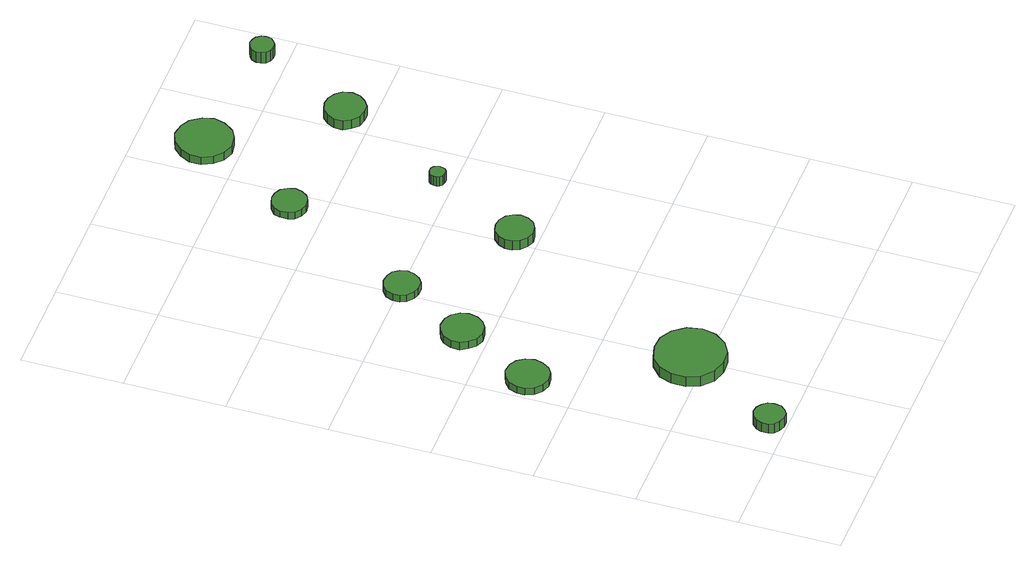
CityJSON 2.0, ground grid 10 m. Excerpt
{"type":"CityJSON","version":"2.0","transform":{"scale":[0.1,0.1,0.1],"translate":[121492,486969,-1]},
"CityObjects":{
"tree1":{"type":"SolitaryVegetationObject","attributes":{"function":"something"},"geometry":[{"type":"MultiSurface","lod":"1","boundaries":[[[0,1,2,3,4,5,6,7,8,9,10,11,12,13,14]],[[15,16,17,18,19,20,21,22,23,24,25,26,27,28,29]],[[0,29,28,1]],[[1,28,27,2]],[[2,27,26,3]],[[3,26,25,4]],[[4,25,24,5]],[[5,24,23,6]],[[6,23,22,7]],[[7,22,21,8]],[[8,21,20,9]],[[9,20,19,10]],[[10,19,18,11]],[[11,18,17,12]],[[12,17,16,13]],[[13,16,15,14]],[[14,15,29,0]]]}]},
"tree2":{"type":"SolitaryVegetationObject","attributes":{"function":"something"},"geometry":[{"type":"MultiSurface","lod":"1","boundaries":[[[30,31,32,33,34,35,36,37,38,39,40,41,42,43,44]],[[45,46,47,48,49,50,51,52,53,54,55,56,57,58,59]],[[30,59,58,31]],[[31,58,57,32]],[[32,57,56,33]],[[33,56,55,34]],[[34,55,54,35]],[[35,54,53,36]],[[36,53,52,37]],[[37,52,51,38]],[[38,51,50,39]],[[39,50,49,40]],[[40,49,48,41]],[[41,48,47,42]],[[42,47,46,43]],[[43,46,45,44]],[[44,45,59,30]]]}]},
"tree3":{"type":"SolitaryVegetationObject","attributes":{"function":"something"},"geometry":[{"type":"MultiSurface","lod":"1","boundaries":[[[60,61,62,63,64,65,66,67,68,69,70,71,72,73,74]],[[75,76,77,78,79,80,81,82,83,84,85,86,87,88,89]],[[60,89,88,61]],[[61,88,87,62]],[[62,87,86,63]],[[63,86,85,64]],[[64,85,84,65]],[[65,84,83,66]],[[66,83,82,67]],[[67,82,81,68]],[[68,81,80,69]],[[69,80,79,70]],[[70,79,78,71]],[[71,78,77,72]],[[72,77,76,73]],[[73,76,75,74]],[[74,75,89,60]]]}]},
"tree4":{"type":"SolitaryVegetationObject","attributes":{"function":"something"},"geometry":[{"type":"MultiSurface","lod":"1","boundaries":[[[90,91,92,93,94,95,96,97,98,99,100,101,102,103,104]],[[105,106,107,108,109,110,111,112,113,114,115,116,117,118,119]],[[90,119,118,91]],[[91,118,117,92]],[[92,117,116,93]],[[93,116,115,94]],[[94,115,114,95]],[[95,114,113,96]],[[96,113,112,97]],[[97,112,111,98]],[[98,111,110,99]],[[99,110,109,100]],[[100,109,108,101]],[[101,108,107,102]],[[102,107,106,103]],[[103,106,105,104]],[[104,105,119,90]]]}]},
"tree5":{"type":"SolitaryVegetationObject","attributes":{"function":"something"},"geometry":[{"type":"MultiSurface","lod":"1","boundaries":[[[120,121,122,123,124,125,126,127,128,129,130,131,132,133,134]],[[135,136,137,138,139,140,141,142,143,144,145,146,147,148,149]],[[120,149,148,121]],[[121,148,147,122]],[[122,147,146,123]],[[123,146,145,124]],[[124,145,144,125]],[[125,144,143,126]],[[126,143,142,127]],[[127,142,141,128]],[[128,141,140,129]],[[129,140,139,130]],[[130,139,138,131]],[[131,138,137,132]],[[132,137,136,133]],[[133,136,135,134]],[[134,135,149,120]]]}]},
"tree6":{"type":"SolitaryVegetationObject","attributes":{"function":"something"},"geometry":[{"type":"MultiSurface","lod":"1","boundaries":[[[150,151,152,153,154,155,156,157,158,159,160,161,162,163,164]],[[165,166,167,168,169,170,171,172,173,174,175,176,177,178,179]],[[150,179,178,151]],[[151,178,177,152]],[[152,177,176,153]],[[153,176,175,154]],[[154,175,174,155]],[[155,174,173,156]],[[156,173,172,157]],[[157,172,171,158]],[[158,171,170,159]],[[159,170,169,160]],[[160,169,168,161]],[[161,168,167,162]],[[162,167,166,163]],[[163,166,165,164]],[[164,165,179,150]]]}]},
"tree7":{"type":"SolitaryVegetationObject","attributes":{"function":"something"},"geometry":[{"type":"MultiSurface","lod":"1","boundaries":[[[180,181,182,183,184,185,186,187,188,189,190,191,192,193,194]],[[195,196,197,198,199,200,201,202,203,204,205,206,207,208,209]],[[180,209,208,181]],[[181,208,207,182]],[[182,207,206,183]],[[183,206,205,184]],[[184,205,204,185]],[[185,204,203,186]],[[186,203,202,187]],[[187,202,201,188]],[[188,201,200,189]],[[189,200,199,190]],[[190,199,198,191]],[[191,198,197,192]],[[192,197,196,193]],[[193,196,195,194]],[[194,195,209,180]]]}]},
"tree8":{"type":"SolitaryVegetationObject","attributes":{"function":"something"},"geometry":[{"type":"MultiSurface","lod":"1","boundaries":[[[210,211,212,213,214,215,216,217,218,219,220,221,222,223,224]],[[225,226,227,228,229,230,231,232,233,234,235,236,237,238,239]],[[210,239,238,211]],[[211,238,237,212]],[[212,237,236,213]],[[213,236,235,214]],[[214,235,234,215]],[[215,234,233,216]],[[216,233,232,217]],[[217,232,231,218]],[[218,231,230,219]],[[219,230,229,220]],[[220,229,228,221]],[[221,228,227,222]],[[222,227,226,223]],[[223,226,225,224]],[[224,225,239,210]]]}]},
"tree9":{"type":"SolitaryVegetationObject","attributes":{"function":"something"},"geometry":[{"type":"MultiSurface","lod":"1","boundaries":[[[240,241,242,243,244,245,246,247,248,249,250,251,252,253,254]],[[255,256,257,258,259,260,261,262,263,264,265,266,267,268,269]],[[240,269,268,241]],[[241,268,267,242]],[[242,267,266,243]],[[243,266,265,244]],[[244,265,264,245]],[[245,264,263,246]],[[246,263,262,247]],[[247,262,261,248]],[[248,261,260,249]],[[249,260,259,250]],[[250,259,258,251]],[[251,258,257,252]],[[252,257,256,253]],[[253,256,255,254]],[[254,255,269,240]]]}]},
"tree10":{"type":"SolitaryVegetationObject","attributes":{"function":"something"},"geometry":[{"type":"MultiSurface","lod":"1","boundaries":[[[270,271,272,273,274,275,276,277,278,279,280,281,282,283,284]],[[285,286,287,288,289,290,291,292,293,294,295,296,297,298,299]],[[270,299,298,271]],[[271,298,297,272]],[[272,297,296,273]],[[273,296,295,274]],[[274,295,294,275]],[[275,294,293,276]],[[276,293,292,277]],[[277,292,291,278]],[[278,291,290,279]],[[279,290,289,280]],[[280,289,288,281]],[[281,288,287,282]],[[282,287,286,283]],[[283,286,285,284]],[[284,285,299,270]]]}]},
"tree11":{"type":"SolitaryVegetationObject","attributes":{"function":"something"},"geometry":[{"type":"MultiSurface","lod":"1","boundaries":[[[300,301,302,303,304,305,306,307,308,309,310,311,312,313,314]],[[315,316,317,318,319,320,321,322,323,324,325,326,327,328,329]],[[300,329,328,301]],[[301,328,327,302]],[[302,327,326,303]],[[303,326,325,304]],[[304,325,324,305]],[[305,324,323,306]],[[306,323,322,307]],[[307,322,321,308]],[[308,321,320,309]],[[309,320,319,310]],[[310,319,318,311]],[[311,318,317,312]],[[312,317,316,313]],[[313,316,315,314]],[[314,315,329,300]]]}]}
},
"vertices":[
[56,18,17],[55,24,17],[51,29,17],[46,32,17],[40,33,17],[34,31,17],[29,26,17],[27,21,17],[27,14,17],[29,9,17],[34,5,17],[40,3,17],[46,3,17],[51,6,17],[55,11,17],[55,11,6],[51,6,6],[46,3,6],[40,3,6],[34,5,6],[29,9,6],[27,14,6],[27,21,6],[29,26,6],[34,31,6],[40,33,6],[46,32,6],[51,29,6],[55,24,6],[56,18,6],
[46,248,14],[44,257,14],[39,264,14],[32,268,14],[23,269,14],[15,266,14],[8,260,14],[5,252,14],[5,244,14],[8,236,14],[15,230,14],[23,227,14],[32,228,14],[39,232,14],[44,240,14],[44,240,6],[39,232,6],[32,228,6],[23,227,6],[15,230,6],[8,236,6],[5,244,6],[5,252,6],[8,260,6],[15,266,6],[23,269,6],[32,268,6],[39,264,6],[44,257,6],[46,248,6],
[132,114,18],[129,128,18],[120,140,18],[108,147,18],[94,148,18],[80,144,18],[69,134,18],[64,121,18],[64,107,18],[69,94,18],[80,84,18],[94,80,18],[108,81,18],[120,88,18],[129,100,18],[129,100,6],[120,88,6],[108,81,6],[94,80,6],[80,84,6],[69,94,6],[64,107,6],[64,121,6],[69,134,6],[80,144,6],[94,148,6],[108,147,6],[120,140,6],[129,128,6],[132,114,6],
[86,326,15],[84,334,15],[79,341,15],[72,345,15],[63,346,15],[55,343,15],[49,338,15],[45,330,15],[45,321,15],[49,314,15],[55,308,15],[63,305,15],[72,306,15],[79,310,15],[84,317,15],[84,317,6],[79,310,6],[72,306,6],[63,305,6],[55,308,6],[49,314,6],[45,321,6],[45,330,6],[49,338,6],[55,343,6],[63,346,6],[72,345,6],[79,341,6],[84,334,6],[86,326,6],
[125,399,14],[123,406,14],[119,412,14],[113,415,14],[105,416,14],[99,414,14],[93,409,14],[90,402,14],[90,395,14],[93,389,14],[99,384,14],[105,382,14],[113,382,14],[119,386,14],[123,392,14],[123,392,6],[119,386,6],[113,382,6],[105,382,6],[99,384,6],[93,389,6],[90,395,6],[90,402,6],[93,409,6],[99,414,6],[105,416,6],[113,415,6],[119,412,6],[123,406,6],[125,399,6],
[229,324,17],[227,331,17],[223,337,17],[216,341,17],[208,342,17],[201,340,17],[195,334,17],[192,327,17],[192,320,17],[195,313,17],[201,308,17],[208,305,17],[216,306,17],[223,310,17],[227,316,17],[227,316,6],[223,310,6],[216,306,6],[208,305,6],[201,308,6],[195,313,6],[192,320,6],[192,327,6],[195,334,6],[201,340,6],[208,342,6],[216,341,6],[223,337,6],[227,331,6],[229,324,6],
[200,534,14],[198,541,14],[194,547,14],[188,550,14],[181,551,14],[174,549,14],[168,544,14],[166,538,14],[166,530,14],[168,524,14],[174,519,14],[181,517,14],[188,518,14],[194,521,14],[198,527,14],[198,527,6],[194,521,6],[188,518,6],[181,517,6],[174,519,6],[168,524,6],[166,530,6],[166,538,6],[168,544,6],[174,549,6],[181,551,6],[188,550,6],[194,547,6],[198,541,6],[200,534,6],
[269,417,17],[268,420,17],[267,422,17],[264,424,17],[260,424,17],[257,423,17],[255,421,17],[254,418,17],[254,415,17],[255,412,17],[257,410,17],[260,409,17],[264,409,17],[267,411,17],[268,413,17],[268,413,6],[267,411,6],[264,409,6],[260,409,6],[257,410,6],[255,412,6],[254,415,6],[254,418,6],[255,421,6],[257,423,6],[260,424,6],[264,424,6],[267,422,6],[268,420,6],[269,417,6],
[267,636,15],[264,647,15],[257,657,15],[248,662,15],[236,664,15],[225,660,15],[217,652,15],[212,642,15],[212,630,15],[217,620,15],[225,612,15],[236,608,15],[248,610,15],[257,615,15],[264,625,15],[264,625,6],[257,615,6],[248,610,6],[236,608,6],[225,612,6],[217,620,6],[212,630,6],[212,642,6],[217,652,6],[225,660,6],[236,664,6],[248,662,6],[257,657,6],[264,647,6],[267,636,6],
[340,526,17],[338,535,17],[333,541,17],[326,545,17],[318,546,17],[310,544,17],[304,538,17],[300,531,17],[300,522,17],[304,515,17],[310,509,17],[318,507,17],[326,507,17],[333,512,17],[338,518,17],[338,518,6],[333,512,6],[326,507,6],[318,507,6],[310,509,6],[304,515,6],[300,522,6],[300,531,6],[304,538,6],[310,544,6],[318,546,6],[326,545,6],[333,541,6],[338,535,6],[340,526,6],
[384,625,21],[383,630,21],[380,634,21],[376,636,21],[371,637,21],[367,635,21],[363,632,21],[361,627,21],[361,623,21],[363,618,21],[367,615,21],[371,614,21],[376,614,21],[380,617,21],[383,620,21],[383,620,8],[380,617,8],[376,614,8],[371,614,8],[367,615,8],[363,618,8],[361,623,8],[361,627,8],[363,632,8],[367,635,8],[371,637,8],[376,636,8],[380,634,8],[383,630,8],[384,625,8]
]}
